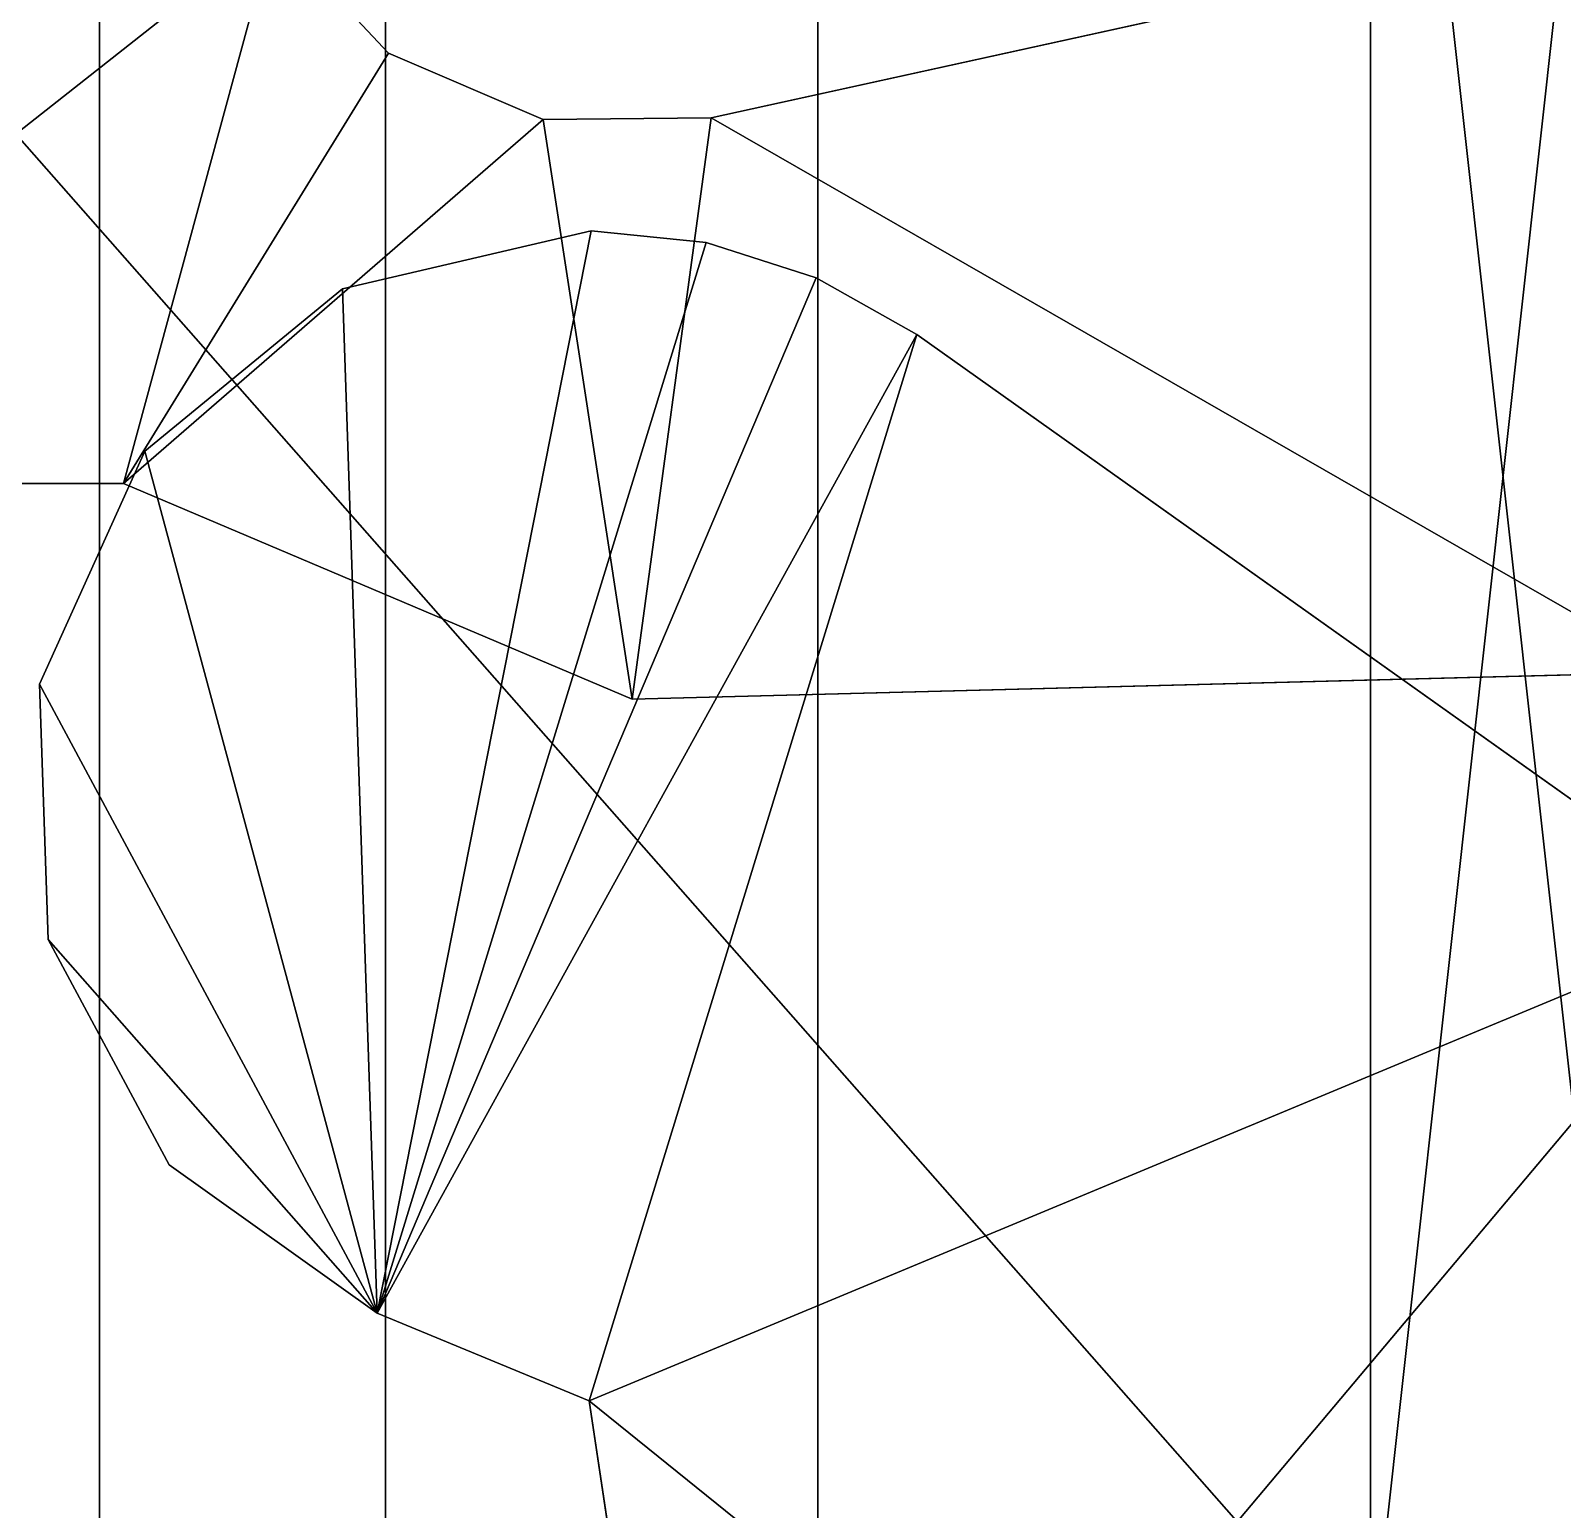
# Model space of a CAD drawing. Extents: x -1998 to 40, y -600 to 0.
# Drawn here: x -980.18 to -972.69, y -439.6 to -432.37 of the extents above; entities that cross this region are included whole.
import ezdxf

# ---------------------------------------------------------------- set-up
doc = ezdxf.new("R2010")
doc.units = 0

# ---------------------------------------------------------------- blocks, each defined once
blk = doc.blocks.new('rack tv terrero.bajo.Techo1', base_point=(1500, 0, 600))
at = {"layer": 'e-cerezo locarno H1632', "color": 0}
for points in [[(1500, 0, 600), (1500, 432, 600), (0, 432, 600), (0, 0, 600)], [(1500, 0, 582), (1500, 432, 582), (0, 432, 582), (0, 0, 582)]]:
    blk.add_3dface(points, dxfattribs=at)
blk = doc.blocks.new('rack tv terrero.bajo.Techo')
at = {"layer": 'e-cerezo locarno H1632'}
blk.add_blockref('rack tv terrero.bajo.Techo1', (1500, 0, 600), dxfattribs=at)
blk = doc.blocks.new('rack tv terrero.bajo.puerta (unica) [3]1', base_point=(1498.5, 2))
at = {"layer": 'e-Gris Cachemira', "color": 0}
for points in [[(1498.5, 20, 422), (1498.5, 2, 422), (1008.1667, 2, 422), (1008.1667, 20, 422)], [(1008.1667, 20), (1008.1667, 2), (1498.5, 2), (1498.5, 20)]]:
    blk.add_3dface(points, dxfattribs=at)
blk = doc.blocks.new('rack tv terrero.bajo.puerta (unica) [3]2', base_point=(1049.1167, 20.8, 273.5))
at = {"layer": 'ACCESSORY', "color": 0, "invisible_edges": 8}
for points in [[(1024.3679, 9.6, 309.2), (1024.3679, 21.3, 309.2), (1014.5047, 20.8, 309.2), (1024.3679, 9.6, 309.2)], [(1024.3679, 9.6, 309.2), (1024.3679, 21.3, 309.2), (1014.5047, 20.8, 309.2), (1024.3679, 9.6, 309.2)], [(1014.5047, 20.8, 294.8), (1024.3679, 21.3, 294.8), (1024.3679, 9.6, 294.8), (1014.5047, 20.8, 294.8)], [(1014.5047, 20.8, 294.8), (1024.3679, 21.3, 294.8), (1024.3679, 9.6, 294.8), (1014.5047, 20.8, 294.8)], [(1025.6645, 21.3, 312.1), (1024.3679, 21.3, 309.2), (1025.6645, 9.6, 312.1), (1025.6645, 21.3, 312.1)], [(1025.6645, 21.3, 312.1), (1024.3679, 21.3, 309.2), (1025.6645, 9.6, 312.1), (1025.6645, 21.3, 312.1)], [(1024.3679, 21.3, 309.2), (1024.3679, 9.6, 309.2), (1025.6645, 9.6, 312.1), (1024.3679, 21.3, 309.2)], [(1024.3679, 21.3, 309.2), (1024.3679, 9.6, 309.2), (1025.6645, 9.6, 312.1), (1024.3679, 21.3, 309.2)], [(1025.6645, 21.3, 291.9), (1025.6645, 9.6, 291.9), (1024.3679, 9.6, 294.8), (1025.6645, 21.3, 291.9)], [(1025.6645, 21.3, 291.9), (1025.6645, 9.6, 291.9), (1024.3679, 9.6, 294.8), (1025.6645, 21.3, 291.9)], [(1024.3679, 21.3, 294.8), (1025.6645, 21.3, 291.9), (1024.3679, 9.6, 294.8), (1024.3679, 21.3, 294.8)], [(1024.3679, 21.3, 294.8), (1025.6645, 21.3, 291.9), (1024.3679, 9.6, 294.8), (1024.3679, 21.3, 294.8)], [(1014.5047, 9.6, 309.2), (1024.3679, 9.6, 309.2), (1014.5047, 20.8, 309.2), (1014.5047, 9.6, 309.2)], [(1014.5047, 9.6, 309.2), (1024.3679, 9.6, 309.2), (1014.5047, 20.8, 309.2), (1014.5047, 9.6, 309.2)], [(1014.5047, 9.6, 294.8), (1014.5047, 20.8, 294.8), (1024.3679, 9.6, 294.8), (1014.5047, 9.6, 294.8)], [(1014.5047, 9.6, 294.8), (1014.5047, 20.8, 294.8), (1024.3679, 9.6, 294.8), (1014.5047, 9.6, 294.8)], [(1017.7713, 20.7229, 305.65), (1018.4135, 19.8932, 305.65), (1014.8617, 15.6366, 305.65), (1017.7713, 20.7229, 305.65)], [(1017.7713, 20.7229, 305.65), (1018.4135, 19.8932, 305.65), (1014.8617, 15.6366, 305.65), (1017.7713, 20.7229, 305.65)], [(1018.4135, 19.8932, 298.35), (1017.7713, 20.7229, 298.35), (1014.8617, 15.6366, 298.35), (1018.4135, 19.8932, 298.35)], [(1018.4135, 19.8932, 298.35), (1017.7713, 20.7229, 298.35), (1014.8617, 15.6366, 298.35), (1018.4135, 19.8932, 298.35)], [(1018.4135, 19.8932, 305.65), (1018.7308, 18.8932, 305.65), (1014.8617, 15.6366, 305.65), (1018.4135, 19.8932, 305.65)], [(1018.4135, 19.8932, 305.65), (1018.7308, 18.8932, 305.65), (1014.8617, 15.6366, 305.65), (1018.4135, 19.8932, 305.65)], [(1018.7308, 18.8932, 298.35), (1018.4135, 19.8932, 298.35), (1014.8617, 15.6366, 298.35), (1018.7308, 18.8932, 298.35)], [(1018.7308, 18.8932, 298.35), (1018.4135, 19.8932, 298.35), (1014.8617, 15.6366, 298.35), (1018.7308, 18.8932, 298.35)], [(1014.8617, 15.6366, 305.65), (1018.7308, 18.8932, 305.65), (1015.5741, 15.4139, 305.65), (1014.8617, 15.6366, 305.65)], [(1014.8617, 15.6366, 305.65), (1018.7308, 18.8932, 305.65), (1015.5741, 15.4139, 305.65), (1014.8617, 15.6366, 305.65)], [(1015.5741, 15.4139, 298.35), (1018.7308, 18.8932, 298.35), (1014.8617, 15.6366, 298.35), (1015.5741, 15.4139, 298.35)], [(1015.5741, 15.4139, 298.35), (1018.7308, 18.8932, 298.35), (1014.8617, 15.6366, 298.35), (1015.5741, 15.4139, 298.35)], [(1019.0037, 18.1179, 305.65), (1015.5741, 15.4139, 305.65), (1018.7308, 18.8932, 305.65), (1019.0037, 18.1179, 305.65)], [(1019.0037, 18.1179, 305.65), (1015.5741, 15.4139, 305.65), (1018.7308, 18.8932, 305.65), (1019.0037, 18.1179, 305.65)], [(1018.7308, 18.8932, 298.35), (1015.5741, 15.4139, 298.35), (1019.0037, 18.1179, 298.35), (1018.7308, 18.8932, 298.35)], [(1018.7308, 18.8932, 298.35), (1015.5741, 15.4139, 298.35), (1019.0037, 18.1179, 298.35), (1018.7308, 18.8932, 298.35)], [(1027.0413, 18.4987, 305.65), (1025.8631, 14.4918, 305.65), (1021.143, 17.202, 305.65), (1027.0413, 18.4987, 305.65)], [(1027.0413, 18.4987, 305.65), (1025.8631, 14.4918, 305.65), (1021.143, 17.202, 305.65), (1027.0413, 18.4987, 305.65)], [(1027.0413, 18.4987, 298.35), (1021.143, 17.202, 298.35), (1025.8631, 14.4918, 298.35), (1027.0413, 18.4987, 298.35)], [(1027.0413, 18.4987, 298.35), (1021.143, 17.202, 298.35), (1025.8631, 14.4918, 298.35), (1027.0413, 18.4987, 298.35)], [(1018.2693, 15.4139, 305.65), (1015.5741, 15.4139, 305.65), (1019.0037, 18.1179, 305.65), (1018.2693, 15.4139, 305.65)], [(1018.2693, 15.4139, 305.65), (1015.5741, 15.4139, 305.65), (1019.0037, 18.1179, 305.65), (1018.2693, 15.4139, 305.65)], [(1018.2693, 15.4139, 298.35), (1019.0037, 18.1179, 298.35), (1015.5741, 15.4139, 298.35), (1018.2693, 15.4139, 298.35)], [(1018.2693, 15.4139, 298.35), (1019.0037, 18.1179, 298.35), (1015.5741, 15.4139, 298.35), (1018.2693, 15.4139, 298.35)], [(1019.5654, 17.5178, 305.65), (1018.2693, 15.4139, 305.65), (1019.0037, 18.1179, 305.65), (1019.5654, 17.5178, 305.65)], [(1019.5654, 17.5178, 305.65), (1018.2693, 15.4139, 305.65), (1019.0037, 18.1179, 305.65), (1019.5654, 17.5178, 305.65)], [(1019.5654, 17.5178, 298.35), (1019.0037, 18.1179, 298.35), (1018.2693, 15.4139, 298.35), (1019.5654, 17.5178, 298.35)], [(1019.5654, 17.5178, 298.35), (1019.0037, 18.1179, 298.35), (1018.2693, 15.4139, 298.35), (1019.5654, 17.5178, 298.35)], [(1019.5654, 17.5178, 305.65), (1020.321, 17.1943, 305.65), (1018.2693, 15.4139, 305.65), (1019.5654, 17.5178, 305.65)], [(1019.5654, 17.5178, 305.65), (1020.321, 17.1943, 305.65), (1018.2693, 15.4139, 305.65), (1019.5654, 17.5178, 305.65)], [(1020.321, 17.1943, 298.35), (1019.5654, 17.5178, 298.35), (1018.2693, 15.4139, 298.35), (1020.321, 17.1943, 298.35)], [(1020.321, 17.1943, 298.35), (1019.5654, 17.5178, 298.35), (1018.2693, 15.4139, 298.35), (1020.321, 17.1943, 298.35)], [(1018.2693, 15.4139, 305.65), (1020.321, 17.1943, 305.65), (1020.7573, 14.3593, 305.65), (1018.2693, 15.4139, 305.65)], [(1018.2693, 15.4139, 305.65), (1020.321, 17.1943, 305.65), (1020.7573, 14.3593, 305.65), (1018.2693, 15.4139, 305.65)], [(1020.7573, 14.3593, 298.35), (1020.321, 17.1943, 298.35), (1018.2693, 15.4139, 298.35), (1020.7573, 14.3593, 298.35)], [(1020.7573, 14.3593, 298.35), (1020.321, 17.1943, 298.35), (1018.2693, 15.4139, 298.35), (1020.7573, 14.3593, 298.35)], [(1021.143, 17.202, 305.65), (1020.7573, 14.3593, 305.65), (1020.321, 17.1943, 305.65), (1021.143, 17.202, 305.65)], [(1021.143, 17.202, 305.65), (1020.7573, 14.3593, 305.65), (1020.321, 17.1943, 305.65), (1021.143, 17.202, 305.65)], [(1020.321, 17.1943, 298.35), (1020.7573, 14.3593, 298.35), (1021.143, 17.202, 298.35), (1020.321, 17.1943, 298.35)], [(1020.321, 17.1943, 298.35), (1020.7573, 14.3593, 298.35), (1021.143, 17.202, 298.35), (1020.321, 17.1943, 298.35)], [(1025.8631, 14.4918, 305.65), (1020.7573, 14.3593, 305.65), (1021.143, 17.202, 305.65), (1025.8631, 14.4918, 305.65)], [(1025.8631, 14.4918, 305.65), (1020.7573, 14.3593, 305.65), (1021.143, 17.202, 305.65), (1025.8631, 14.4918, 305.65)], [(1025.8631, 14.4918, 298.35), (1021.143, 17.202, 298.35), (1020.7573, 14.3593, 298.35), (1025.8631, 14.4918, 298.35)], [(1025.8631, 14.4918, 298.35), (1021.143, 17.202, 298.35), (1020.7573, 14.3593, 298.35), (1025.8631, 14.4918, 298.35)], [(1019.3396, 16.3661, 309.275), (1020.5567, 16.65, 309.275), (1019.5092, 11.3573, 309.275), (1019.3396, 16.3661, 309.275)], [(1019.3396, 16.3661, 309.275), (1020.5567, 16.65, 309.275), (1019.5092, 11.3573, 309.275), (1019.3396, 16.3661, 309.275)], [(1020.5567, 16.65, 309.275), (1019.3396, 16.3661, 309.275), (1019.3396, 16.366, 294.725), (1020.5567, 16.65, 309.275)], [(1020.5567, 16.65, 309.275), (1019.3396, 16.3661, 309.275), (1019.3396, 16.366, 294.725), (1020.5567, 16.65, 309.275)], [(1020.5567, 16.65, 294.725), (1020.5567, 16.65, 309.275), (1019.3396, 16.366, 294.725), (1020.5567, 16.65, 294.725)], [(1020.5567, 16.65, 294.725), (1020.5567, 16.65, 309.275), (1019.3396, 16.366, 294.725), (1020.5567, 16.65, 294.725)], [(1020.5567, 16.65, 294.725), (1019.3396, 16.366, 294.725), (1019.5092, 11.3573, 294.725), (1020.5567, 16.65, 294.725)], [(1020.5567, 16.65, 294.725), (1019.3396, 16.366, 294.725), (1019.5092, 11.3573, 294.725), (1020.5567, 16.65, 294.725)], [(1020.5567, 16.65, 309.275), (1021.1187, 16.592, 309.275), (1019.5092, 11.3573, 309.275), (1020.5567, 16.65, 309.275)], [(1020.5567, 16.65, 309.275), (1021.1187, 16.592, 309.275), (1019.5092, 11.3573, 309.275), (1020.5567, 16.65, 309.275)], [(1021.1187, 16.592, 294.725), (1020.5567, 16.65, 294.725), (1019.5092, 11.3573, 294.725), (1021.1187, 16.592, 294.725)], [(1021.1187, 16.592, 294.725), (1020.5567, 16.65, 294.725), (1019.5092, 11.3573, 294.725), (1021.1187, 16.592, 294.725)], [(1021.1187, 16.592, 309.275), (1021.657, 16.4203, 309.275), (1019.5092, 11.3573, 309.275), (1021.1187, 16.592, 309.275)], [(1021.1187, 16.592, 309.275), (1021.657, 16.4203, 309.275), (1019.5092, 11.3573, 309.275), (1021.1187, 16.592, 309.275)], [(1021.657, 16.4203, 294.725), (1021.1187, 16.592, 294.725), (1019.5092, 11.3573, 294.725), (1021.657, 16.4203, 294.725)], [(1021.657, 16.4203, 294.725), (1021.1187, 16.592, 294.725), (1019.5092, 11.3573, 294.725), (1021.657, 16.4203, 294.725)], [(1021.657, 16.4203, 309.275), (1022.1489, 16.1422, 309.275), (1019.5092, 11.3573, 309.275), (1021.657, 16.4203, 309.275)], [(1021.657, 16.4203, 309.275), (1022.1489, 16.1422, 309.275), (1019.5092, 11.3573, 309.275), (1021.657, 16.4203, 309.275)], [(1022.1489, 16.1422, 294.725), (1021.657, 16.4203, 294.725), (1019.5092, 11.3573, 294.725), (1022.1489, 16.1422, 294.725)], [(1022.1489, 16.1422, 294.725), (1021.657, 16.4203, 294.725), (1019.5092, 11.3573, 294.725), (1022.1489, 16.1422, 294.725)], [(1018.3738, 15.5727, 309.275), (1019.3396, 16.3661, 309.275), (1019.5092, 11.3573, 309.275), (1018.3738, 15.5727, 309.275)], [(1018.3738, 15.5727, 309.275), (1019.3396, 16.3661, 309.275), (1019.5092, 11.3573, 309.275), (1018.3738, 15.5727, 309.275)], [(1019.3396, 16.3661, 309.275), (1018.3738, 15.5727, 309.275), (1019.3396, 16.366, 294.725), (1019.3396, 16.3661, 309.275)], [(1019.3396, 16.3661, 309.275), (1018.3738, 15.5727, 309.275), (1019.3396, 16.366, 294.725), (1019.3396, 16.3661, 309.275)], [(1019.3396, 16.366, 294.725), (1018.3738, 15.5727, 294.725), (1019.5092, 11.3573, 294.725), (1019.3396, 16.366, 294.725)], [(1019.3396, 16.366, 294.725), (1018.3738, 15.5727, 294.725), (1019.5092, 11.3573, 294.725), (1019.3396, 16.366, 294.725)], [(1019.3396, 16.366, 294.725), (1018.3738, 15.5727, 309.275), (1018.3738, 15.5727, 294.725), (1019.3396, 16.366, 294.725)], [(1019.3396, 16.366, 294.725), (1018.3738, 15.5727, 309.275), (1018.3738, 15.5727, 294.725), (1019.3396, 16.366, 294.725)], [(1019.5092, 11.3573, 309.275), (1022.1489, 16.1422, 309.275), (1020.5469, 10.9298, 309.275), (1019.5092, 11.3573, 309.275)], [(1019.5092, 11.3573, 309.275), (1022.1489, 16.1422, 309.275), (1020.5469, 10.9298, 309.275), (1019.5092, 11.3573, 309.275)], [(1020.5469, 10.9298, 294.725), (1022.1489, 16.1422, 294.725), (1019.5092, 11.3573, 294.725), (1020.5469, 10.9298, 294.725)], [(1020.5469, 10.9298, 294.725), (1022.1489, 16.1422, 294.725), (1019.5092, 11.3573, 294.725), (1020.5469, 10.9298, 294.725)], [(1022.1489, 16.1422, 309.275), (1026.1859, 13.2756, 309.275), (1020.5469, 10.9298, 309.275), (1022.1489, 16.1422, 309.275)], [(1022.1489, 16.1422, 309.275), (1026.1859, 13.2756, 309.275), (1020.5469, 10.9298, 309.275), (1022.1489, 16.1422, 309.275)], [(1020.5469, 10.9298, 294.725), (1026.1859, 13.2756, 294.725), (1022.1489, 16.1422, 294.725), (1020.5469, 10.9298, 294.725)], [(1020.5469, 10.9298, 294.725), (1026.1859, 13.2756, 294.725), (1022.1489, 16.1422, 294.725), (1020.5469, 10.9298, 294.725)], [(1017.859, 14.4339, 309.275), (1018.3738, 15.5727, 309.275), (1019.5092, 11.3573, 309.275), (1017.859, 14.4339, 309.275)], [(1017.859, 14.4339, 309.275), (1018.3738, 15.5727, 309.275), (1019.5092, 11.3573, 309.275), (1017.859, 14.4339, 309.275)], [(1018.3738, 15.5727, 294.725), (1017.859, 14.4339, 294.725), (1019.5092, 11.3573, 294.725), (1018.3738, 15.5727, 294.725)], [(1018.3738, 15.5727, 294.725), (1017.859, 14.4339, 294.725), (1019.5092, 11.3573, 294.725), (1018.3738, 15.5727, 294.725)], [(1017.9012, 13.1848, 309.275), (1017.859, 14.4339, 309.275), (1019.5092, 11.3573, 309.275), (1017.9012, 13.1848, 309.275)], [(1017.9012, 13.1848, 309.275), (1017.859, 14.4339, 309.275), (1019.5092, 11.3573, 309.275), (1017.9012, 13.1848, 309.275)], [(1017.859, 14.4339, 294.725), (1017.9012, 13.1848, 294.725), (1019.5092, 11.3573, 294.725), (1017.859, 14.4339, 294.725)], [(1017.859, 14.4339, 294.725), (1017.9012, 13.1848, 294.725), (1019.5092, 11.3573, 294.725), (1017.859, 14.4339, 294.725)], [(1026.1859, 13.2756, 309.275), (1022.7319, 9.1692, 309.275), (1020.5469, 10.9298, 309.275), (1026.1859, 13.2756, 309.275)], [(1026.1859, 13.2756, 309.275), (1022.7319, 9.1692, 309.275), (1020.5469, 10.9298, 309.275), (1026.1859, 13.2756, 309.275)], [(1020.5469, 10.9298, 294.725), (1022.7319, 9.1691, 294.725), (1026.1859, 13.2756, 294.725), (1020.5469, 10.9298, 294.725)], [(1020.5469, 10.9298, 294.725), (1022.7319, 9.1691, 294.725), (1026.1859, 13.2756, 294.725), (1020.5469, 10.9298, 294.725)], [(1029.6247, 10.1973, 309.275), (1022.7319, 9.1692, 309.275), (1026.1859, 13.2756, 309.275), (1029.6247, 10.1973, 309.275)], [(1029.6247, 10.1973, 309.275), (1022.7319, 9.1692, 309.275), (1026.1859, 13.2756, 309.275), (1029.6247, 10.1973, 309.275)], [(1022.7319, 9.1691, 294.725), (1029.6247, 10.1973, 294.725), (1026.1859, 13.2756, 294.725), (1022.7319, 9.1691, 294.725)], [(1022.7319, 9.1691, 294.725), (1029.6247, 10.1973, 294.725), (1026.1859, 13.2756, 294.725), (1022.7319, 9.1691, 294.725)], [(1018.492, 12.0835, 309.275), (1017.9012, 13.1848, 309.275), (1019.5092, 11.3573, 309.275), (1018.492, 12.0835, 309.275)], [(1018.492, 12.0835, 309.275), (1017.9012, 13.1848, 309.275), (1019.5092, 11.3573, 309.275), (1018.492, 12.0835, 309.275)], [(1017.9012, 13.1848, 294.725), (1018.492, 12.0835, 294.725), (1019.5092, 11.3573, 294.725), (1017.9012, 13.1848, 294.725)], [(1017.9012, 13.1848, 294.725), (1018.492, 12.0835, 294.725), (1019.5092, 11.3573, 294.725), (1017.9012, 13.1848, 294.725)], [(1018.492, 12.0835, 294.725), (1017.9012, 13.1848, 294.725), (1018.492, 12.0835, 309.275), (1018.492, 12.0835, 294.725)], [(1018.492, 12.0835, 294.725), (1017.9012, 13.1848, 294.725), (1018.492, 12.0835, 309.275), (1018.492, 12.0835, 294.725)], [(1018.492, 12.0835, 309.275), (1017.9012, 13.1848, 294.725), (1017.9012, 13.1848, 309.275), (1018.492, 12.0835, 309.275)], [(1018.492, 12.0835, 309.275), (1017.9012, 13.1848, 294.725), (1017.9012, 13.1848, 309.275), (1018.492, 12.0835, 309.275)], [(1019.5092, 11.3573, 309.275), (1019.5092, 11.3573, 294.725), (1018.492, 12.0835, 294.725), (1019.5092, 11.3573, 309.275)], [(1019.5092, 11.3573, 309.275), (1019.5092, 11.3573, 294.725), (1018.492, 12.0835, 294.725), (1019.5092, 11.3573, 309.275)], [(1019.5092, 11.3573, 309.275), (1018.492, 12.0835, 294.725), (1018.492, 12.0835, 309.275), (1019.5092, 11.3573, 309.275)], [(1019.5092, 11.3573, 309.275), (1018.492, 12.0835, 294.725), (1018.492, 12.0835, 309.275), (1019.5092, 11.3573, 309.275)], [(1020.5469, 10.9298, 294.725), (1019.5092, 11.3573, 294.725), (1020.5469, 10.9298, 309.275), (1020.5469, 10.9298, 294.725)], [(1020.5469, 10.9298, 294.725), (1019.5092, 11.3573, 294.725), (1020.5469, 10.9298, 309.275), (1020.5469, 10.9298, 294.725)], [(1019.5092, 11.3573, 294.725), (1019.5092, 11.3573, 309.275), (1020.5469, 10.9298, 309.275), (1019.5092, 11.3573, 294.725)], [(1019.5092, 11.3573, 294.725), (1019.5092, 11.3573, 309.275), (1020.5469, 10.9298, 309.275), (1019.5092, 11.3573, 294.725)], [(1020.8019, 9.2202, 309.275), (1020.5469, 10.9298, 309.275), (1022.7319, 9.1692, 309.275), (1020.8019, 9.2202, 309.275)], [(1020.8019, 9.2202, 309.275), (1020.5469, 10.9298, 309.275), (1022.7319, 9.1692, 309.275), (1020.8019, 9.2202, 309.275)], [(1020.8019, 9.2202, 294.725), (1022.7319, 9.1691, 294.725), (1020.5469, 10.9298, 294.725), (1020.8019, 9.2202, 294.725)], [(1020.8019, 9.2202, 294.725), (1022.7319, 9.1691, 294.725), (1020.5469, 10.9298, 294.725), (1020.8019, 9.2202, 294.725)]]:
    blk.add_3dface(points, dxfattribs=at)
at = {"layer": 'ACCESSORY', "color": 0}
for points in [[(1018.1519, 8.1, 313.9711), (1017.6626, 8.1, 311.4), (1017.6626, 20.8, 311.4), (1018.1519, 20.8, 313.9711)], [(1018.1519, 8.1, 313.9711), (1017.6626, 8.1, 311.4), (1017.6626, 20.8, 311.4), (1018.1519, 20.8, 313.9711)], [(1018.1519, 20.8, 290.0289), (1017.6626, 20.8, 292.6), (1017.6626, 8.1, 292.6), (1018.1519, 8.1, 290.0289)], [(1018.1519, 20.8, 290.0289), (1017.6626, 20.8, 292.6), (1017.6626, 8.1, 292.6), (1018.1519, 8.1, 290.0289)], [(1019.5513, 20.8, 316.1827), (1019.5513, 8.1, 316.1827), (1018.1519, 8.1, 313.9711), (1018.1519, 20.8, 313.9711)], [(1019.5513, 20.8, 316.1827), (1019.5513, 8.1, 316.1827), (1018.1519, 8.1, 313.9711), (1018.1519, 20.8, 313.9711)], [(1018.1519, 20.8, 290.0289), (1018.1519, 8.1, 290.0289), (1019.5513, 8.1, 287.8173), (1019.5513, 20.8, 287.8173)], [(1018.1519, 20.8, 290.0289), (1018.1519, 8.1, 290.0289), (1019.5513, 8.1, 287.8173), (1019.5513, 20.8, 287.8173)], [(1021.6652, 20.8, 317.7258), (1021.6652, 8.1, 317.7258), (1019.5513, 8.1, 316.1827), (1019.5513, 20.8, 316.1827)], [(1021.6652, 20.8, 317.7258), (1021.6652, 8.1, 317.7258), (1019.5513, 8.1, 316.1827), (1019.5513, 20.8, 316.1827)], [(1019.5513, 20.8, 287.8173), (1019.5513, 8.1, 287.8173), (1021.6652, 8.1, 286.2742), (1021.6652, 20.8, 286.2742)], [(1019.5513, 20.8, 287.8173), (1019.5513, 8.1, 287.8173), (1021.6652, 8.1, 286.2742), (1021.6652, 20.8, 286.2742)], [(1028.9512, 8.1, 319.4011), (1021.6652, 8.1, 317.7258), (1021.6652, 20.8, 317.7258), (1028.9512, 20.8, 319.4011)], [(1028.9512, 8.1, 319.4011), (1021.6652, 8.1, 317.7258), (1021.6652, 20.8, 317.7258), (1028.9512, 20.8, 319.4011)], [(1028.9512, 20.8, 284.5989), (1021.6652, 20.8, 286.2742), (1021.6652, 8.1, 286.2742), (1028.9512, 8.1, 284.5989)], [(1028.9512, 20.8, 284.5989), (1021.6652, 20.8, 286.2742), (1021.6652, 8.1, 286.2742), (1028.9512, 8.1, 284.5989)], [(1027.0413, 18.4987, 298.35), (1027.0413, 18.4987, 305.65), (1021.143, 17.202, 305.65), (1021.143, 17.202, 298.35)], [(1027.0413, 18.4987, 298.35), (1027.0413, 18.4987, 305.65), (1021.143, 17.202, 305.65), (1021.143, 17.202, 298.35)], [(1019.5654, 17.5178, 305.65), (1019.0037, 18.1179, 305.65), (1019.0037, 18.1179, 298.35), (1019.5654, 17.5178, 298.35)], [(1019.5654, 17.5178, 305.65), (1019.0037, 18.1179, 305.65), (1019.0037, 18.1179, 298.35), (1019.5654, 17.5178, 298.35)], [(1019.5654, 17.5178, 305.65), (1019.5654, 17.5178, 298.35), (1020.321, 17.1943, 298.35), (1020.321, 17.1943, 305.65)], [(1019.5654, 17.5178, 305.65), (1019.5654, 17.5178, 298.35), (1020.321, 17.1943, 298.35), (1020.321, 17.1943, 305.65)], [(1021.143, 17.202, 298.35), (1021.143, 17.202, 305.65), (1020.321, 17.1943, 305.65), (1020.321, 17.1943, 298.35)], [(1021.143, 17.202, 298.35), (1021.143, 17.202, 305.65), (1020.321, 17.1943, 305.65), (1020.321, 17.1943, 298.35)], [(1021.1187, 16.592, 309.275), (1020.5567, 16.65, 309.275), (1020.5567, 16.65, 294.725), (1021.1187, 16.592, 294.725)], [(1021.1187, 16.592, 309.275), (1020.5567, 16.65, 309.275), (1020.5567, 16.65, 294.725), (1021.1187, 16.592, 294.725)], [(1021.657, 16.4203, 309.275), (1021.1187, 16.592, 309.275), (1021.1187, 16.592, 294.725), (1021.657, 16.4203, 294.725)], [(1021.657, 16.4203, 309.275), (1021.1187, 16.592, 309.275), (1021.1187, 16.592, 294.725), (1021.657, 16.4203, 294.725)], [(1021.657, 16.4203, 309.275), (1021.657, 16.4203, 294.725), (1022.1489, 16.1422, 294.725), (1022.1489, 16.1422, 309.275)], [(1021.657, 16.4203, 309.275), (1021.657, 16.4203, 294.725), (1022.1489, 16.1422, 294.725), (1022.1489, 16.1422, 309.275)], [(1022.1489, 16.1422, 309.275), (1022.1489, 16.1422, 294.725), (1026.1859, 13.2756, 294.725), (1026.1859, 13.2756, 309.275)], [(1022.1489, 16.1422, 309.275), (1022.1489, 16.1422, 294.725), (1026.1859, 13.2756, 294.725), (1026.1859, 13.2756, 309.275)], [(1018.3738, 15.5727, 294.725), (1018.3738, 15.5727, 309.275), (1017.859, 14.4339, 309.275), (1017.859, 14.4339, 294.725)], [(1018.3738, 15.5727, 294.725), (1018.3738, 15.5727, 309.275), (1017.859, 14.4339, 309.275), (1017.859, 14.4339, 294.725)], [(1015.5741, 15.4139, 298.35), (1015.5741, 15.4139, 305.65), (1018.2693, 15.4139, 305.65), (1018.2693, 15.4139, 298.35)], [(1015.5741, 15.4139, 298.35), (1015.5741, 15.4139, 305.65), (1018.2693, 15.4139, 305.65), (1018.2693, 15.4139, 298.35)], [(1018.2693, 15.4139, 298.35), (1018.2693, 15.4139, 305.65), (1020.7573, 14.3593, 305.65), (1020.7573, 14.3593, 298.35)], [(1018.2693, 15.4139, 298.35), (1018.2693, 15.4139, 305.65), (1020.7573, 14.3593, 305.65), (1020.7573, 14.3593, 298.35)], [(1020.7573, 14.3593, 298.35), (1020.7573, 14.3593, 305.65), (1025.8631, 14.4918, 305.65), (1025.8631, 14.4918, 298.35)], [(1020.7573, 14.3593, 298.35), (1020.7573, 14.3593, 305.65), (1025.8631, 14.4918, 305.65), (1025.8631, 14.4918, 298.35)], [(1017.859, 14.4339, 294.725), (1017.859, 14.4339, 309.275), (1017.9012, 13.1848, 309.275), (1017.9012, 13.1848, 294.725)], [(1017.859, 14.4339, 294.725), (1017.859, 14.4339, 309.275), (1017.9012, 13.1848, 309.275), (1017.9012, 13.1848, 294.725)], [(1020.5469, 10.9298, 294.725), (1020.5469, 10.9298, 309.275), (1020.8019, 9.2202, 309.275), (1020.8019, 9.2202, 294.725)], [(1020.5469, 10.9298, 294.725), (1020.5469, 10.9298, 309.275), (1020.8019, 9.2202, 309.275), (1020.8019, 9.2202, 294.725)]]:
    blk.add_3dface(points, dxfattribs=at)
blk = doc.blocks.new('rack tv terrero.bajo.puerta (unica) [3]3', base_point=(1049.1167, 20.8, 91.5))
at = {"layer": 'ACCESSORY', "color": 0, "invisible_edges": 8}
for points in [[(1024.3679, 9.6, 127.2), (1024.3679, 21.3, 127.2), (1014.5047, 20.8, 127.2), (1024.3679, 9.6, 127.2)], [(1024.3679, 9.6, 127.2), (1024.3679, 21.3, 127.2), (1014.5047, 20.8, 127.2), (1024.3679, 9.6, 127.2)], [(1014.5047, 20.8, 112.8), (1024.3679, 21.3, 112.8), (1024.3679, 9.6, 112.8), (1014.5047, 20.8, 112.8)], [(1014.5047, 20.8, 112.8), (1024.3679, 21.3, 112.8), (1024.3679, 9.6, 112.8), (1014.5047, 20.8, 112.8)], [(1025.6645, 21.3, 130.1), (1024.3679, 21.3, 127.2), (1025.6645, 9.6, 130.1), (1025.6645, 21.3, 130.1)], [(1025.6645, 21.3, 130.1), (1024.3679, 21.3, 127.2), (1025.6645, 9.6, 130.1), (1025.6645, 21.3, 130.1)], [(1024.3679, 21.3, 127.2), (1024.3679, 9.6, 127.2), (1025.6645, 9.6, 130.1), (1024.3679, 21.3, 127.2)], [(1024.3679, 21.3, 127.2), (1024.3679, 9.6, 127.2), (1025.6645, 9.6, 130.1), (1024.3679, 21.3, 127.2)], [(1025.6645, 21.3, 109.9), (1025.6645, 9.6, 109.9), (1024.3679, 9.6, 112.8), (1025.6645, 21.3, 109.9)], [(1025.6645, 21.3, 109.9), (1025.6645, 9.6, 109.9), (1024.3679, 9.6, 112.8), (1025.6645, 21.3, 109.9)], [(1024.3679, 21.3, 112.8), (1025.6645, 21.3, 109.9), (1024.3679, 9.6, 112.8), (1024.3679, 21.3, 112.8)], [(1024.3679, 21.3, 112.8), (1025.6645, 21.3, 109.9), (1024.3679, 9.6, 112.8), (1024.3679, 21.3, 112.8)], [(1014.5047, 9.6, 127.2), (1024.3679, 9.6, 127.2), (1014.5047, 20.8, 127.2), (1014.5047, 9.6, 127.2)], [(1014.5047, 9.6, 127.2), (1024.3679, 9.6, 127.2), (1014.5047, 20.8, 127.2), (1014.5047, 9.6, 127.2)], [(1014.5047, 9.6, 112.8), (1014.5047, 20.8, 112.8), (1024.3679, 9.6, 112.8), (1014.5047, 9.6, 112.8)], [(1014.5047, 9.6, 112.8), (1014.5047, 20.8, 112.8), (1024.3679, 9.6, 112.8), (1014.5047, 9.6, 112.8)], [(1017.7713, 20.7229, 123.65), (1018.4135, 19.8932, 123.65), (1014.8617, 15.6366, 123.65), (1017.7713, 20.7229, 123.65)], [(1017.7713, 20.7229, 123.65), (1018.4135, 19.8932, 123.65), (1014.8617, 15.6366, 123.65), (1017.7713, 20.7229, 123.65)], [(1018.4135, 19.8932, 116.35), (1017.7713, 20.7229, 116.35), (1014.8617, 15.6366, 116.35), (1018.4135, 19.8932, 116.35)], [(1018.4135, 19.8932, 116.35), (1017.7713, 20.7229, 116.35), (1014.8617, 15.6366, 116.35), (1018.4135, 19.8932, 116.35)], [(1018.4135, 19.8932, 123.65), (1018.7308, 18.8932, 123.65), (1014.8617, 15.6366, 123.65), (1018.4135, 19.8932, 123.65)], [(1018.4135, 19.8932, 123.65), (1018.7308, 18.8932, 123.65), (1014.8617, 15.6366, 123.65), (1018.4135, 19.8932, 123.65)], [(1018.7308, 18.8932, 116.35), (1018.4135, 19.8932, 116.35), (1014.8617, 15.6366, 116.35), (1018.7308, 18.8932, 116.35)], [(1018.7308, 18.8932, 116.35), (1018.4135, 19.8932, 116.35), (1014.8617, 15.6366, 116.35), (1018.7308, 18.8932, 116.35)], [(1014.8617, 15.6366, 123.65), (1018.7308, 18.8932, 123.65), (1015.5741, 15.4139, 123.65), (1014.8617, 15.6366, 123.65)], [(1014.8617, 15.6366, 123.65), (1018.7308, 18.8932, 123.65), (1015.5741, 15.4139, 123.65), (1014.8617, 15.6366, 123.65)], [(1015.5741, 15.4139, 116.35), (1018.7308, 18.8932, 116.35), (1014.8617, 15.6366, 116.35), (1015.5741, 15.4139, 116.35)], [(1015.5741, 15.4139, 116.35), (1018.7308, 18.8932, 116.35), (1014.8617, 15.6366, 116.35), (1015.5741, 15.4139, 116.35)], [(1019.0037, 18.1179, 123.65), (1015.5741, 15.4139, 123.65), (1018.7308, 18.8932, 123.65), (1019.0037, 18.1179, 123.65)], [(1019.0037, 18.1179, 123.65), (1015.5741, 15.4139, 123.65), (1018.7308, 18.8932, 123.65), (1019.0037, 18.1179, 123.65)], [(1018.7308, 18.8932, 116.35), (1015.5741, 15.4139, 116.35), (1019.0037, 18.1179, 116.35), (1018.7308, 18.8932, 116.35)], [(1018.7308, 18.8932, 116.35), (1015.5741, 15.4139, 116.35), (1019.0037, 18.1179, 116.35), (1018.7308, 18.8932, 116.35)], [(1027.0413, 18.4987, 123.65), (1025.8631, 14.4918, 123.65), (1021.143, 17.202, 123.65), (1027.0413, 18.4987, 123.65)], [(1027.0413, 18.4987, 123.65), (1025.8631, 14.4918, 123.65), (1021.143, 17.202, 123.65), (1027.0413, 18.4987, 123.65)], [(1027.0413, 18.4987, 116.35), (1021.143, 17.202, 116.35), (1025.8631, 14.4918, 116.35), (1027.0413, 18.4987, 116.35)], [(1027.0413, 18.4987, 116.35), (1021.143, 17.202, 116.35), (1025.8631, 14.4918, 116.35), (1027.0413, 18.4987, 116.35)], [(1018.2693, 15.4139, 123.65), (1015.5741, 15.4139, 123.65), (1019.0037, 18.1179, 123.65), (1018.2693, 15.4139, 123.65)], [(1018.2693, 15.4139, 123.65), (1015.5741, 15.4139, 123.65), (1019.0037, 18.1179, 123.65), (1018.2693, 15.4139, 123.65)], [(1018.2693, 15.4139, 116.35), (1019.0037, 18.1179, 116.35), (1015.5741, 15.4139, 116.35), (1018.2693, 15.4139, 116.35)], [(1018.2693, 15.4139, 116.35), (1019.0037, 18.1179, 116.35), (1015.5741, 15.4139, 116.35), (1018.2693, 15.4139, 116.35)], [(1019.5654, 17.5178, 123.65), (1018.2693, 15.4139, 123.65), (1019.0037, 18.1179, 123.65), (1019.5654, 17.5178, 123.65)], [(1019.5654, 17.5178, 123.65), (1018.2693, 15.4139, 123.65), (1019.0037, 18.1179, 123.65), (1019.5654, 17.5178, 123.65)], [(1019.5654, 17.5178, 116.35), (1019.0037, 18.1179, 116.35), (1018.2693, 15.4139, 116.35), (1019.5654, 17.5178, 116.35)], [(1019.5654, 17.5178, 116.35), (1019.0037, 18.1179, 116.35), (1018.2693, 15.4139, 116.35), (1019.5654, 17.5178, 116.35)], [(1019.5654, 17.5178, 123.65), (1020.321, 17.1943, 123.65), (1018.2693, 15.4139, 123.65), (1019.5654, 17.5178, 123.65)], [(1019.5654, 17.5178, 123.65), (1020.321, 17.1943, 123.65), (1018.2693, 15.4139, 123.65), (1019.5654, 17.5178, 123.65)], [(1020.321, 17.1943, 116.35), (1019.5654, 17.5178, 116.35), (1018.2693, 15.4139, 116.35), (1020.321, 17.1943, 116.35)], [(1020.321, 17.1943, 116.35), (1019.5654, 17.5178, 116.35), (1018.2693, 15.4139, 116.35), (1020.321, 17.1943, 116.35)], [(1018.2693, 15.4139, 123.65), (1020.321, 17.1943, 123.65), (1020.7573, 14.3593, 123.65), (1018.2693, 15.4139, 123.65)], [(1018.2693, 15.4139, 123.65), (1020.321, 17.1943, 123.65), (1020.7573, 14.3593, 123.65), (1018.2693, 15.4139, 123.65)], [(1020.7573, 14.3593, 116.35), (1020.321, 17.1943, 116.35), (1018.2693, 15.4139, 116.35), (1020.7573, 14.3593, 116.35)], [(1020.7573, 14.3593, 116.35), (1020.321, 17.1943, 116.35), (1018.2693, 15.4139, 116.35), (1020.7573, 14.3593, 116.35)], [(1021.143, 17.202, 123.65), (1020.7573, 14.3593, 123.65), (1020.321, 17.1943, 123.65), (1021.143, 17.202, 123.65)], [(1021.143, 17.202, 123.65), (1020.7573, 14.3593, 123.65), (1020.321, 17.1943, 123.65), (1021.143, 17.202, 123.65)], [(1020.321, 17.1943, 116.35), (1020.7573, 14.3593, 116.35), (1021.143, 17.202, 116.35), (1020.321, 17.1943, 116.35)], [(1020.321, 17.1943, 116.35), (1020.7573, 14.3593, 116.35), (1021.143, 17.202, 116.35), (1020.321, 17.1943, 116.35)], [(1025.8631, 14.4918, 123.65), (1020.7573, 14.3593, 123.65), (1021.143, 17.202, 123.65), (1025.8631, 14.4918, 123.65)], [(1025.8631, 14.4918, 123.65), (1020.7573, 14.3593, 123.65), (1021.143, 17.202, 123.65), (1025.8631, 14.4918, 123.65)], [(1025.8631, 14.4918, 116.35), (1021.143, 17.202, 116.35), (1020.7573, 14.3593, 116.35), (1025.8631, 14.4918, 116.35)], [(1025.8631, 14.4918, 116.35), (1021.143, 17.202, 116.35), (1020.7573, 14.3593, 116.35), (1025.8631, 14.4918, 116.35)], [(1019.3396, 16.3661, 127.275), (1020.5567, 16.65, 127.275), (1019.5092, 11.3573, 127.275), (1019.3396, 16.3661, 127.275)], [(1019.3396, 16.3661, 127.275), (1020.5567, 16.65, 127.275), (1019.5092, 11.3573, 127.275), (1019.3396, 16.3661, 127.275)], [(1020.5567, 16.65, 127.275), (1019.3396, 16.3661, 127.275), (1019.3396, 16.366, 112.725), (1020.5567, 16.65, 127.275)], [(1020.5567, 16.65, 127.275), (1019.3396, 16.3661, 127.275), (1019.3396, 16.366, 112.725), (1020.5567, 16.65, 127.275)], [(1020.5567, 16.65, 112.725), (1020.5567, 16.65, 127.275), (1019.3396, 16.366, 112.725), (1020.5567, 16.65, 112.725)], [(1020.5567, 16.65, 112.725), (1020.5567, 16.65, 127.275), (1019.3396, 16.366, 112.725), (1020.5567, 16.65, 112.725)], [(1020.5567, 16.65, 112.725), (1019.3396, 16.366, 112.725), (1019.5092, 11.3573, 112.725), (1020.5567, 16.65, 112.725)], [(1020.5567, 16.65, 112.725), (1019.3396, 16.366, 112.725), (1019.5092, 11.3573, 112.725), (1020.5567, 16.65, 112.725)], [(1020.5567, 16.65, 127.275), (1021.1187, 16.592, 127.275), (1019.5092, 11.3573, 127.275), (1020.5567, 16.65, 127.275)], [(1020.5567, 16.65, 127.275), (1021.1187, 16.592, 127.275), (1019.5092, 11.3573, 127.275), (1020.5567, 16.65, 127.275)], [(1021.1187, 16.592, 112.725), (1020.5567, 16.65, 112.725), (1019.5092, 11.3573, 112.725), (1021.1187, 16.592, 112.725)], [(1021.1187, 16.592, 112.725), (1020.5567, 16.65, 112.725), (1019.5092, 11.3573, 112.725), (1021.1187, 16.592, 112.725)], [(1021.1187, 16.592, 127.275), (1021.657, 16.4203, 127.275), (1019.5092, 11.3573, 127.275), (1021.1187, 16.592, 127.275)], [(1021.1187, 16.592, 127.275), (1021.657, 16.4203, 127.275), (1019.5092, 11.3573, 127.275), (1021.1187, 16.592, 127.275)], [(1021.657, 16.4203, 112.725), (1021.1187, 16.592, 112.725), (1019.5092, 11.3573, 112.725), (1021.657, 16.4203, 112.725)], [(1021.657, 16.4203, 112.725), (1021.1187, 16.592, 112.725), (1019.5092, 11.3573, 112.725), (1021.657, 16.4203, 112.725)], [(1021.657, 16.4203, 127.275), (1022.1489, 16.1422, 127.275), (1019.5092, 11.3573, 127.275), (1021.657, 16.4203, 127.275)], [(1021.657, 16.4203, 127.275), (1022.1489, 16.1422, 127.275), (1019.5092, 11.3573, 127.275), (1021.657, 16.4203, 127.275)], [(1022.1489, 16.1422, 112.725), (1021.657, 16.4203, 112.725), (1019.5092, 11.3573, 112.725), (1022.1489, 16.1422, 112.725)], [(1022.1489, 16.1422, 112.725), (1021.657, 16.4203, 112.725), (1019.5092, 11.3573, 112.725), (1022.1489, 16.1422, 112.725)], [(1018.3738, 15.5727, 127.275), (1019.3396, 16.3661, 127.275), (1019.5092, 11.3573, 127.275), (1018.3738, 15.5727, 127.275)], [(1018.3738, 15.5727, 127.275), (1019.3396, 16.3661, 127.275), (1019.5092, 11.3573, 127.275), (1018.3738, 15.5727, 127.275)], [(1019.3396, 16.3661, 127.275), (1018.3738, 15.5727, 127.275), (1019.3396, 16.366, 112.725), (1019.3396, 16.3661, 127.275)], [(1019.3396, 16.3661, 127.275), (1018.3738, 15.5727, 127.275), (1019.3396, 16.366, 112.725), (1019.3396, 16.3661, 127.275)], [(1019.3396, 16.366, 112.725), (1018.3738, 15.5727, 112.725), (1019.5092, 11.3573, 112.725), (1019.3396, 16.366, 112.725)], [(1019.3396, 16.366, 112.725), (1018.3738, 15.5727, 112.725), (1019.5092, 11.3573, 112.725), (1019.3396, 16.366, 112.725)], [(1019.3396, 16.366, 112.725), (1018.3738, 15.5727, 127.275), (1018.3738, 15.5727, 112.725), (1019.3396, 16.366, 112.725)], [(1019.3396, 16.366, 112.725), (1018.3738, 15.5727, 127.275), (1018.3738, 15.5727, 112.725), (1019.3396, 16.366, 112.725)], [(1019.5092, 11.3573, 127.275), (1022.1489, 16.1422, 127.275), (1020.5469, 10.9298, 127.275), (1019.5092, 11.3573, 127.275)], [(1019.5092, 11.3573, 127.275), (1022.1489, 16.1422, 127.275), (1020.5469, 10.9298, 127.275), (1019.5092, 11.3573, 127.275)], [(1020.5469, 10.9298, 112.725), (1022.1489, 16.1422, 112.725), (1019.5092, 11.3573, 112.725), (1020.5469, 10.9298, 112.725)], [(1020.5469, 10.9298, 112.725), (1022.1489, 16.1422, 112.725), (1019.5092, 11.3573, 112.725), (1020.5469, 10.9298, 112.725)], [(1022.1489, 16.1422, 127.275), (1026.1859, 13.2756, 127.275), (1020.5469, 10.9298, 127.275), (1022.1489, 16.1422, 127.275)], [(1022.1489, 16.1422, 127.275), (1026.1859, 13.2756, 127.275), (1020.5469, 10.9298, 127.275), (1022.1489, 16.1422, 127.275)], [(1020.5469, 10.9298, 112.725), (1026.1859, 13.2756, 112.725), (1022.1489, 16.1422, 112.725), (1020.5469, 10.9298, 112.725)], [(1020.5469, 10.9298, 112.725), (1026.1859, 13.2756, 112.725), (1022.1489, 16.1422, 112.725), (1020.5469, 10.9298, 112.725)], [(1017.859, 14.4339, 127.275), (1018.3738, 15.5727, 127.275), (1019.5092, 11.3573, 127.275), (1017.859, 14.4339, 127.275)], [(1017.859, 14.4339, 127.275), (1018.3738, 15.5727, 127.275), (1019.5092, 11.3573, 127.275), (1017.859, 14.4339, 127.275)], [(1018.3738, 15.5727, 112.725), (1017.859, 14.4339, 112.725), (1019.5092, 11.3573, 112.725), (1018.3738, 15.5727, 112.725)], [(1018.3738, 15.5727, 112.725), (1017.859, 14.4339, 112.725), (1019.5092, 11.3573, 112.725), (1018.3738, 15.5727, 112.725)], [(1017.9012, 13.1848, 127.275), (1017.859, 14.4339, 127.275), (1019.5092, 11.3573, 127.275), (1017.9012, 13.1848, 127.275)], [(1017.9012, 13.1848, 127.275), (1017.859, 14.4339, 127.275), (1019.5092, 11.3573, 127.275), (1017.9012, 13.1848, 127.275)], [(1017.859, 14.4339, 112.725), (1017.9012, 13.1848, 112.725), (1019.5092, 11.3573, 112.725), (1017.859, 14.4339, 112.725)], [(1017.859, 14.4339, 112.725), (1017.9012, 13.1848, 112.725), (1019.5092, 11.3573, 112.725), (1017.859, 14.4339, 112.725)], [(1026.1859, 13.2756, 127.275), (1022.7319, 9.1692, 127.275), (1020.5469, 10.9298, 127.275), (1026.1859, 13.2756, 127.275)], [(1026.1859, 13.2756, 127.275), (1022.7319, 9.1692, 127.275), (1020.5469, 10.9298, 127.275), (1026.1859, 13.2756, 127.275)], [(1020.5469, 10.9298, 112.725), (1022.7319, 9.1691, 112.725), (1026.1859, 13.2756, 112.725), (1020.5469, 10.9298, 112.725)], [(1020.5469, 10.9298, 112.725), (1022.7319, 9.1691, 112.725), (1026.1859, 13.2756, 112.725), (1020.5469, 10.9298, 112.725)], [(1029.6247, 10.1973, 127.275), (1022.7319, 9.1692, 127.275), (1026.1859, 13.2756, 127.275), (1029.6247, 10.1973, 127.275)], [(1029.6247, 10.1973, 127.275), (1022.7319, 9.1692, 127.275), (1026.1859, 13.2756, 127.275), (1029.6247, 10.1973, 127.275)], [(1022.7319, 9.1691, 112.725), (1029.6247, 10.1973, 112.725), (1026.1859, 13.2756, 112.725), (1022.7319, 9.1691, 112.725)], [(1022.7319, 9.1691, 112.725), (1029.6247, 10.1973, 112.725), (1026.1859, 13.2756, 112.725), (1022.7319, 9.1691, 112.725)], [(1018.492, 12.0835, 127.275), (1017.9012, 13.1848, 127.275), (1019.5092, 11.3573, 127.275), (1018.492, 12.0835, 127.275)], [(1018.492, 12.0835, 127.275), (1017.9012, 13.1848, 127.275), (1019.5092, 11.3573, 127.275), (1018.492, 12.0835, 127.275)], [(1017.9012, 13.1848, 112.725), (1018.492, 12.0835, 112.725), (1019.5092, 11.3573, 112.725), (1017.9012, 13.1848, 112.725)], [(1017.9012, 13.1848, 112.725), (1018.492, 12.0835, 112.725), (1019.5092, 11.3573, 112.725), (1017.9012, 13.1848, 112.725)], [(1018.492, 12.0835, 112.725), (1017.9012, 13.1848, 112.725), (1018.492, 12.0835, 127.275), (1018.492, 12.0835, 112.725)], [(1018.492, 12.0835, 112.725), (1017.9012, 13.1848, 112.725), (1018.492, 12.0835, 127.275), (1018.492, 12.0835, 112.725)], [(1018.492, 12.0835, 127.275), (1017.9012, 13.1848, 112.725), (1017.9012, 13.1848, 127.275), (1018.492, 12.0835, 127.275)], [(1018.492, 12.0835, 127.275), (1017.9012, 13.1848, 112.725), (1017.9012, 13.1848, 127.275), (1018.492, 12.0835, 127.275)], [(1019.5092, 11.3573, 127.275), (1019.5092, 11.3573, 112.725), (1018.492, 12.0835, 112.725), (1019.5092, 11.3573, 127.275)], [(1019.5092, 11.3573, 127.275), (1019.5092, 11.3573, 112.725), (1018.492, 12.0835, 112.725), (1019.5092, 11.3573, 127.275)], [(1019.5092, 11.3573, 127.275), (1018.492, 12.0835, 112.725), (1018.492, 12.0835, 127.275), (1019.5092, 11.3573, 127.275)], [(1019.5092, 11.3573, 127.275), (1018.492, 12.0835, 112.725), (1018.492, 12.0835, 127.275), (1019.5092, 11.3573, 127.275)], [(1020.5469, 10.9298, 112.725), (1019.5092, 11.3573, 112.725), (1020.5469, 10.9298, 127.275), (1020.5469, 10.9298, 112.725)], [(1020.5469, 10.9298, 112.725), (1019.5092, 11.3573, 112.725), (1020.5469, 10.9298, 127.275), (1020.5469, 10.9298, 112.725)], [(1019.5092, 11.3573, 112.725), (1019.5092, 11.3573, 127.275), (1020.5469, 10.9298, 127.275), (1019.5092, 11.3573, 112.725)], [(1019.5092, 11.3573, 112.725), (1019.5092, 11.3573, 127.275), (1020.5469, 10.9298, 127.275), (1019.5092, 11.3573, 112.725)], [(1020.8019, 9.2202, 127.275), (1020.5469, 10.9298, 127.275), (1022.7319, 9.1692, 127.275), (1020.8019, 9.2202, 127.275)], [(1020.8019, 9.2202, 127.275), (1020.5469, 10.9298, 127.275), (1022.7319, 9.1692, 127.275), (1020.8019, 9.2202, 127.275)], [(1020.8019, 9.2202, 112.725), (1022.7319, 9.1691, 112.725), (1020.5469, 10.9298, 112.725), (1020.8019, 9.2202, 112.725)], [(1020.8019, 9.2202, 112.725), (1022.7319, 9.1691, 112.725), (1020.5469, 10.9298, 112.725), (1020.8019, 9.2202, 112.725)]]:
    blk.add_3dface(points, dxfattribs=at)
at = {"layer": 'ACCESSORY', "color": 0}
for points in [[(1018.1519, 8.1, 131.9711), (1017.6626, 8.1, 129.4), (1017.6626, 20.8, 129.4), (1018.1519, 20.8, 131.9711)], [(1018.1519, 8.1, 131.9711), (1017.6626, 8.1, 129.4), (1017.6626, 20.8, 129.4), (1018.1519, 20.8, 131.9711)], [(1018.1519, 20.8, 108.0289), (1017.6626, 20.8, 110.6), (1017.6626, 8.1, 110.6), (1018.1519, 8.1, 108.0289)], [(1018.1519, 20.8, 108.0289), (1017.6626, 20.8, 110.6), (1017.6626, 8.1, 110.6), (1018.1519, 8.1, 108.0289)], [(1019.5513, 20.8, 134.1827), (1019.5513, 8.1, 134.1827), (1018.1519, 8.1, 131.9711), (1018.1519, 20.8, 131.9711)], [(1019.5513, 20.8, 134.1827), (1019.5513, 8.1, 134.1827), (1018.1519, 8.1, 131.9711), (1018.1519, 20.8, 131.9711)], [(1018.1519, 20.8, 108.0289), (1018.1519, 8.1, 108.0289), (1019.5513, 8.1, 105.8173), (1019.5513, 20.8, 105.8173)], [(1018.1519, 20.8, 108.0289), (1018.1519, 8.1, 108.0289), (1019.5513, 8.1, 105.8173), (1019.5513, 20.8, 105.8173)], [(1021.6652, 20.8, 135.7258), (1021.6652, 8.1, 135.7258), (1019.5513, 8.1, 134.1827), (1019.5513, 20.8, 134.1827)], [(1021.6652, 20.8, 135.7258), (1021.6652, 8.1, 135.7258), (1019.5513, 8.1, 134.1827), (1019.5513, 20.8, 134.1827)], [(1019.5513, 20.8, 105.8173), (1019.5513, 8.1, 105.8173), (1021.6652, 8.1, 104.2742), (1021.6652, 20.8, 104.2742)], [(1019.5513, 20.8, 105.8173), (1019.5513, 8.1, 105.8173), (1021.6652, 8.1, 104.2742), (1021.6652, 20.8, 104.2742)], [(1028.9512, 8.1, 137.4011), (1021.6652, 8.1, 135.7258), (1021.6652, 20.8, 135.7258), (1028.9512, 20.8, 137.4011)], [(1028.9512, 8.1, 137.4011), (1021.6652, 8.1, 135.7258), (1021.6652, 20.8, 135.7258), (1028.9512, 20.8, 137.4011)], [(1028.9512, 20.8, 102.5989), (1021.6652, 20.8, 104.2742), (1021.6652, 8.1, 104.2742), (1028.9512, 8.1, 102.5989)], [(1028.9512, 20.8, 102.5989), (1021.6652, 20.8, 104.2742), (1021.6652, 8.1, 104.2742), (1028.9512, 8.1, 102.5989)], [(1027.0413, 18.4987, 116.35), (1027.0413, 18.4987, 123.65), (1021.143, 17.202, 123.65), (1021.143, 17.202, 116.35)], [(1027.0413, 18.4987, 116.35), (1027.0413, 18.4987, 123.65), (1021.143, 17.202, 123.65), (1021.143, 17.202, 116.35)], [(1019.5654, 17.5178, 123.65), (1019.0037, 18.1179, 123.65), (1019.0037, 18.1179, 116.35), (1019.5654, 17.5178, 116.35)], [(1019.5654, 17.5178, 123.65), (1019.0037, 18.1179, 123.65), (1019.0037, 18.1179, 116.35), (1019.5654, 17.5178, 116.35)], [(1019.5654, 17.5178, 123.65), (1019.5654, 17.5178, 116.35), (1020.321, 17.1943, 116.35), (1020.321, 17.1943, 123.65)], [(1019.5654, 17.5178, 123.65), (1019.5654, 17.5178, 116.35), (1020.321, 17.1943, 116.35), (1020.321, 17.1943, 123.65)], [(1021.143, 17.202, 116.35), (1021.143, 17.202, 123.65), (1020.321, 17.1943, 123.65), (1020.321, 17.1943, 116.35)], [(1021.143, 17.202, 116.35), (1021.143, 17.202, 123.65), (1020.321, 17.1943, 123.65), (1020.321, 17.1943, 116.35)], [(1021.1187, 16.592, 127.275), (1020.5567, 16.65, 127.275), (1020.5567, 16.65, 112.725), (1021.1187, 16.592, 112.725)], [(1021.1187, 16.592, 127.275), (1020.5567, 16.65, 127.275), (1020.5567, 16.65, 112.725), (1021.1187, 16.592, 112.725)], [(1021.657, 16.4203, 127.275), (1021.1187, 16.592, 127.275), (1021.1187, 16.592, 112.725), (1021.657, 16.4203, 112.725)], [(1021.657, 16.4203, 127.275), (1021.1187, 16.592, 127.275), (1021.1187, 16.592, 112.725), (1021.657, 16.4203, 112.725)], [(1021.657, 16.4203, 127.275), (1021.657, 16.4203, 112.725), (1022.1489, 16.1422, 112.725), (1022.1489, 16.1422, 127.275)], [(1021.657, 16.4203, 127.275), (1021.657, 16.4203, 112.725), (1022.1489, 16.1422, 112.725), (1022.1489, 16.1422, 127.275)], [(1022.1489, 16.1422, 127.275), (1022.1489, 16.1422, 112.725), (1026.1859, 13.2756, 112.725), (1026.1859, 13.2756, 127.275)], [(1022.1489, 16.1422, 127.275), (1022.1489, 16.1422, 112.725), (1026.1859, 13.2756, 112.725), (1026.1859, 13.2756, 127.275)], [(1018.3738, 15.5727, 112.725), (1018.3738, 15.5727, 127.275), (1017.859, 14.4339, 127.275), (1017.859, 14.4339, 112.725)], [(1018.3738, 15.5727, 112.725), (1018.3738, 15.5727, 127.275), (1017.859, 14.4339, 127.275), (1017.859, 14.4339, 112.725)], [(1015.5741, 15.4139, 116.35), (1015.5741, 15.4139, 123.65), (1018.2693, 15.4139, 123.65), (1018.2693, 15.4139, 116.35)], [(1015.5741, 15.4139, 116.35), (1015.5741, 15.4139, 123.65), (1018.2693, 15.4139, 123.65), (1018.2693, 15.4139, 116.35)], [(1018.2693, 15.4139, 116.35), (1018.2693, 15.4139, 123.65), (1020.7573, 14.3593, 123.65), (1020.7573, 14.3593, 116.35)], [(1018.2693, 15.4139, 116.35), (1018.2693, 15.4139, 123.65), (1020.7573, 14.3593, 123.65), (1020.7573, 14.3593, 116.35)], [(1020.7573, 14.3593, 116.35), (1020.7573, 14.3593, 123.65), (1025.8631, 14.4918, 123.65), (1025.8631, 14.4918, 116.35)], [(1020.7573, 14.3593, 116.35), (1020.7573, 14.3593, 123.65), (1025.8631, 14.4918, 123.65), (1025.8631, 14.4918, 116.35)], [(1017.859, 14.4339, 112.725), (1017.859, 14.4339, 127.275), (1017.9012, 13.1848, 127.275), (1017.9012, 13.1848, 112.725)], [(1017.859, 14.4339, 112.725), (1017.859, 14.4339, 127.275), (1017.9012, 13.1848, 127.275), (1017.9012, 13.1848, 112.725)], [(1020.5469, 10.9298, 112.725), (1020.5469, 10.9298, 127.275), (1020.8019, 9.2202, 127.275), (1020.8019, 9.2202, 112.725)], [(1020.5469, 10.9298, 112.725), (1020.5469, 10.9298, 127.275), (1020.8019, 9.2202, 127.275), (1020.8019, 9.2202, 112.725)]]:
    blk.add_3dface(points, dxfattribs=at)
blk = doc.blocks.new('rack tv terrero.bajo.puerta (unica) [3]')
for name, p in [('rack tv terrero.bajo.puerta (unica) [3]2', (1049.1167, 20.8, 273.5)), ('rack tv terrero.bajo.puerta (unica) [3]3', (1049.1167, 20.8, 91.5))]:
    blk.add_blockref(name, p)
at = {"layer": 'e-gris cahcemeria U702'}
blk.add_blockref('rack tv terrero.bajo.puerta (unica) [3]1', (1498.5, 2), dxfattribs=at)
blk = doc.blocks.new('rack tv terrero.bajo')
at = {"layer": 'rack tv terrero.bajo.puerta (unica) [3]'}
blk.add_blockref('rack tv terrero.bajo.puerta (unica) [3]', (0, 0), dxfattribs=at)
at = {"layer": 'rack tv terrero.bajo.Techo'}
blk.add_blockref('rack tv terrero.bajo.Techo', (0, 0), dxfattribs=at)

msp = doc.modelspace()

# ---------------------------------------------------------------- block references
msp.add_blockref('rack tv terrero.bajo', (-1998, -450, 44))

doc.saveas('drawing.dxf')
